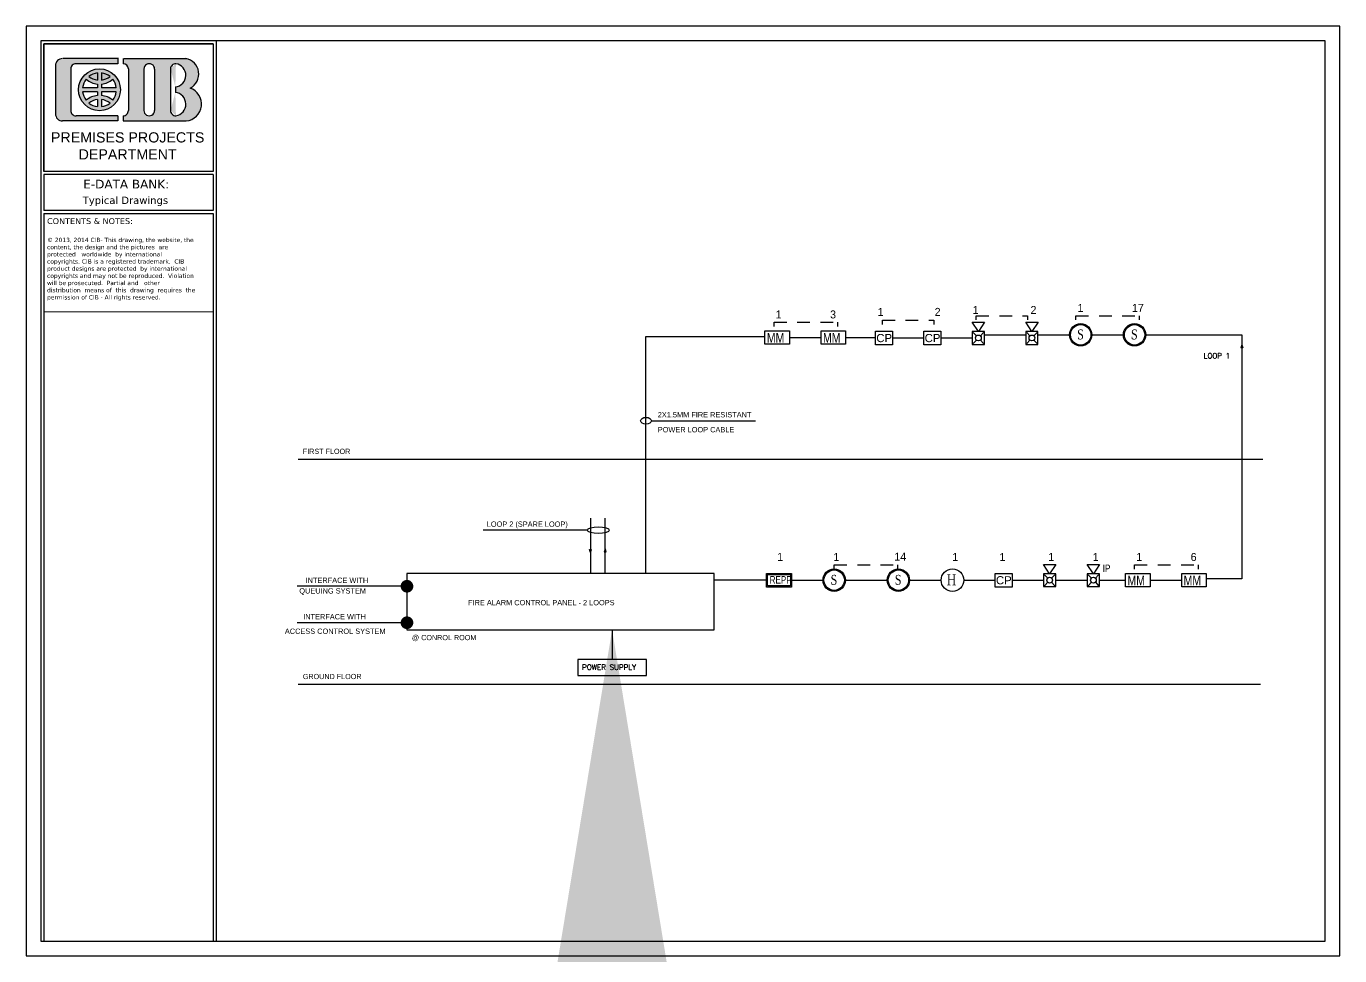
# Model space of a CAD drawing. Header units: inches. Extents: x 54 to 199, y 70 to 109.
# Drawn here: x 168.03 to 199.17, y 70.27 to 92.29 of the extents above; entities that cross this region are included whole.
import ezdxf

# ---------------------------------------------------------------- set-up
doc = ezdxf.new("R2010")
doc.units = ezdxf.units.IN
doc.header["$MEASUREMENT"] = 0
doc.linetypes.add('DLINE', pattern=[0.55, 0.3, -0.25])
for name, color, linetype in [('E-FIRE', 4, 'Continuous'), ('E-FIRE ALARM', 5, 'Continuous'), ('E-TEXT', 82, 'Continuous'), ('EXAMPLE', 220, 'Continuous'), ('FIRE ALARAM TEXT', 22, 'Continuous'), ('FIRE ALARM', 3, 'Continuous'), ('T-FIRE', 140, 'Continuous'), ('text', 2, 'Continuous')]:
    doc.layers.add(name, color=color, linetype=linetype)
doc.layers.add('flooring', color=41, linetype='Continuous', lineweight=9)
doc.styles.add('Arial', font='ARIALN.TTF')
doc.styles.add('DIM-E', font='stencil.shx', dxfattribs={"width": 0.8})
doc.styles.add('QQ', font='romantic.ttf')
doc.styles.get("Standard").update_dxf_attribs({"font": 'arial.ttf'})
doc.styles.add('style2', font='seguisym.ttf', dxfattribs={"width": 0.8, "height": 200})
doc.styles.add('T25', font='STENCIL', dxfattribs={"height": 2.5})
doc.styles.add('T250', font='romans.shx', dxfattribs={"height": 200})
doc.styles.add('T40', font='STENCIL', dxfattribs={"height": 4})
doc.dimstyles.new('D100', dxfattribs={"dimtxt": 0.25, "dimasz": 0.1, "dimexe": 0.18, "dimexo": 0.0625, "dimgap": 0.09, "dimtad": 1, "dimdec": 4, "dimlfac": 1000, "dimrnd": 1, "dimdsep": 46, "dimtxsty": 'Standard', "dimblk": 'DOT1', "dimcen": 0.09, "dimse1": 1, "dimse2": 1, "dimclrd": 3, "dimclre": 3, "dimadec": 0, "dimazin": 0, "dimtfac": 4, "dimtdec": 4, "dimtix": 1, "dimtmove": 2, "dimatfit": 3, "dimldrblk": 'DOT', "dimfxl": 1, "dimtolj": 1, "dimarcsym": 0})
doc.dimstyles.new('D21-50 E', dxfattribs={"dimscale": 0.5, "dimtxt": 210, "dimasz": 150, "dimexe": 100, "dimexo": 100, "dimgap": 100, "dimtad": 1, "dimdec": 0, "dimrnd": 5, "dimdsep": 46, "dimtxsty": 'DIM-E', "dimblk": 'ARCHTICK', "dimcen": 0.09, "dimclre": 256, "dimclrt": 256, "dimadec": 0, "dimazin": 0, "dimtfac": 1.249999999999999, "dimtdec": 0, "dimtix": 1, "dimtmove": 2, "dimatfit": 3, "dimfxl": 0, "dimtolj": 1, "dimarcsym": 0})

# ---------------------------------------------------------------- blocks, each defined once
blk = doc.blocks.new('_ArchTick')
at = {"color": 0, "linetype": 'ByBlock', "const_width": 0.15}
blk.add_lwpolyline([(-0.5, -0.5), (0.5, 0.5)], dxfattribs=at)
blk = doc.blocks.new('DOT1')
at = {"color": 3}
for p, q in [((0, 0.49999999999973), (0, 2.500000000000382)), ((-0.4999999999997158, 0), (-2.500000000000397, 0)), ((0.4999999999997158, 0), (2.500000000000397, 0)), ((0, -0.49999999999973), (0, -2.500000000000397))]:
    blk.add_line(p, q, dxfattribs=at)
at = {"color": 3, "linetype": 'ByBlock', "const_width": 0.5}
blk.add_lwpolyline([(-0.2500000000003126, 0, 1), (0.2500000000003126, 0, 1)], format="xyb", close=True, dxfattribs=at)
blk = doc.blocks.new('TRI.')
at = {"layer": 'E-FIRE ALARM'}
h = blk.add_hatch(color=1, dxfattribs=at)
h.dxf.hatch_style = 1
h.paths.add_polyline_path([(0, -147.3101993177551), (-44.41476508032064, 0), (44.41476508032064, 0)])
at = {"layer": 'E-FIRE ALARM', "color": 1}
for p, q in [((-44.41476508032064, 0), (44.41476508032064, 0)), ((0, -147.3101993177551), (-44.41476508032064, 0)), ((0, -147.3101993177551), (44.41476508032064, 0))]:
    blk.add_line(p, q, dxfattribs=at)
blk = doc.blocks.new('WETWTT')
for points in [[(-0.2847914389554376, 0.310553801842687), (0.2847914389554376, 0.310553801842687), (0.2847914389554376, 0), (-0.2847914389554376, 0)], [(-0.2609304142410735, 0.2866927771283372), (0.260930414241102, 0.2866927771283372), (0.260930414241102, 0.02386102471434981), (-0.2609304142410735, 0.02386102471434981)]]:
    blk.add_lwpolyline(points, close=True)
at = {"layer": 'FIRE ALARAM TEXT', "color": 2, "style": 'style2', "width": 0.8}
blk.add_text('REPP', height=0.172032, dxfattribs=at).set_placement((-0.2123465874196597, 0.07726776320851059))
blk = doc.blocks.new('mmmm')
at = {"layer": 'E-FIRE ALARM', "color": 4}
for radius in [290.1924068939978, 265.4208000000001]:
    blk.add_circle((0, 0), radius, dxfattribs=at)
at = {"layer": 'E-TEXT', "color": 4, "style": 'QQ', "width": 0.8}
blk.add_text('S', height=258.0480000000001, dxfattribs=at).set_placement((-92.26771422427555, -119.8082522590703))
blk = doc.blocks.new('ETEETWETWET')
at = {"layer": 'E-FIRE ALARM', "color": 4}
blk.add_circle((0, 0), 0.18579456000051, dxfattribs=at)
at = {"layer": 'E-TEXT', "color": 6, "style": 'QQ', "width": 0.8}
blk.add_text('H', height=0.1806336000004958, dxfattribs=at).set_placement((-0.09350809936546511, -0.08386577658157535))
blk = doc.blocks.new('fire gass')
at = {"color": 3}
blk.add_lwpolyline([(-1.344688591036515, 1.706939060486206), (3.467864715412588, 1.706939060486206), (3.467864715412588, -2.202823319238718), (-1.344688591036515, -2.202823319238718)], close=True, dxfattribs=at)
at = {"color": 3, "insert": (-1.846759322095073, 0.897125016647601), "char_height": 2.3328463905976, "attachment_point": 1}
blk.add_mtext_dynamic_manual_height_columns('\\pxqc;CP', width=5.940471261305106, gutter_width=1, heights=[1.165460998739663], dxfattribs=at)
blk = doc.blocks.new('STROBE HORN')
at = {"color": 3}
blk.add_lwpolyline([(-11.13387819306351, 780.6672195755095), (-556.6939096531714, 780.6672195755095), (-556.6939096531714, 267.208242941953), (-11.13387819306351, 267.208242941953)], close=True, dxfattribs=at)
for points in [[(-515.449440389263, 741.8495977578646), (-372.4201543560898, 607.2362342409808)], [(-52.37834745697187, 741.8495977578646), (-195.4076334901451, 607.2362342409808)], [(-11.13387819306351, 523.9377312587312), (381.8790370411651, 782.2799430152467), (381.8790370411651, 265.5955195022158), (-11.13387819306351, 523.9377312587312)], [(-372.4201543560898, 440.6392282764816), (-516.4086533711356, 305.1230924015721)], [(-195.4076334901451, 440.6392282764816), (-52.37834745697187, 306.0258647595979)]]:
    blk.add_lwpolyline(points, dxfattribs=at)
blk.add_circle((-283.9138939231175, 523.9377312587312), 121.5401116295064, dxfattribs=at)
at = {"style": 'Arial', "flags": 4}
blk.add_attdef('TYPE', (-812.6465285213089, 114.695860856024), '', height=200, dxfattribs=at)
blk = doc.blocks.new('WRWRYYTYYY')
at = {"color": 240}
blk.add_lwpolyline([(-0.1555965035250608, 0.1691277127823838), (0.1555965035250608, 0.1691277127823838), (0.1555965035250608, 0), (-0.1555965035250608, 0)], close=True, dxfattribs=at)
at = {"layer": 'FIRE ALARAM TEXT', "color": 240, "style": 'style2', "width": 0.8}
blk.add_text('MM', height=0.1243708294053734, dxfattribs=at).set_placement((-0.131717428383638, 0.01772353984105735))
blk = doc.blocks.new('erwger')
at = {"true_color": 0xf4820f}
h = blk.add_hatch(color=30, dxfattribs=at)
edge = h.paths.add_edge_path()
edge.add_ellipse((0.7908775300937405, 7.271490410557148), major_axis=(-0.1778709056389359, 9.002499000000002e-10), ratio=0.9999513831597877, start_angle=0, end_angle=360)
edge = h.paths.add_edge_path(flags=16)
edge.add_line((0.8077973684856135, 7.354111497106746), (0.8077973684856122, 7.427094761812298))
edge.add_ellipse((0.7908775300937405, 7.271490410557148), major_axis=(0.1440312288554087, 1.6825289e-09), ratio=0.9999513831463788, start_angle=51.57003715304239, end_angle=83.25369162932219, ccw=False)
edge.add_ellipse((0.7908775300937405, 7.497138503138339), major_axis=(-0.1440312288554085, 1.6834439e-09), ratio=0.9999513831463793, start_angle=96.74630837104172, end_angle=128.4299628473216, ccw=False)
edge = h.paths.add_edge_path(flags=16)
edge.add_ellipse((0.7908775300937405, 7.271490410557148), major_axis=(0.1440312288569741, 1.78028777e-08), ratio=0.9999513831390927, start_angle=96.74630062072379, end_angle=128.429955095524, ccw=False)
edge.add_line((0.773957691699187, 7.414517417529009), (0.7739576916991884, 7.341534151884337))
edge.add_ellipse((0.7908775300937405, 7.497138503138339), major_axis=(-0.144031228856974, 1.78026624e-08), ratio=0.9999513831390935, start_angle=51.570044904390386, end_angle=83.2536993791906, ccw=False)
h.paths.add_polyline_path([(0.773957691699187, 7.288410251488295), (0.773957691699187, 7.320082778110062), (0.7664293322516778, 7.320964365985879), (0.7589453695800609, 7.322165879191909), (0.7515193944567409, 7.323685135805126), (0.7441648921606429, 7.32551937691521), (0.7368952181788015, 7.327665271612452), (0.7297235739534667, 7.330118923036388), (0.7226629829085832, 7.332875875452495), (0.7157262668000091, 7.335931122343565), (0.7089260224314823, 7.339279115501328), (0.7022745987794528, 7.342913775101845), (0.6957840745679151, 7.346828500746104), (0.6894662363335251, 7.351016183446315), (0.6833325570223323, 7.355469218535164), (0.6773941748128808, 7.360179519747279), (0.6734799620023048, 7.354929783091067), (0.6698084303149193, 7.349507563101086), (0.6663871692859487, 7.343924068234436), (0.6632232512505248, 7.338190840535617), (0.6603232165715801, 7.332319731572661), (0.6576930601197108, 7.326322877937884), (0.6553382188808207, 7.320212676159437), (0.6532635607168721, 7.314001757075646), (0.6514733743032315, 7.307702959724803), (0.6499713602631984, 7.301329304804676), (0.6487606235182092, 7.294893967756559), (0.6478436668636187, 7.288410251488295)], flags=0)
h.paths.add_polyline_path([(0.9339113933238624, 7.288410251488296), (0.9329944366694071, 7.29489396775667), (0.9317836999244864, 7.301329304804898), (0.9302816858844511, 7.307702959725111), (0.9284914994707372, 7.31400175707606), (0.9264168413066578, 7.32021267615989), (0.9240620000675641, 7.326322877938369), (0.9214318436154356, 7.332319731573148), (0.918531808936168, 7.338190840536096), (0.915367890900365, 7.343924068234853), (0.9119466298709524, 7.349507563101397), (0.9082750981830738, 7.354929783091228), (0.9043608853719564, 7.360179519747279), (0.8984225031626554, 7.355469218535303), (0.8922888238515506, 7.351016183446514), (0.8859709856173575, 7.34682850074642), (0.879480461405921, 7.342913775102211), (0.8728290377540627, 7.33927911550175), (0.8660287933857134, 7.335931122343989), (0.8590920772773207, 7.332875875452937), (0.8520314862326475, 7.330118923036816), (0.8448598420075315, 7.327665271612863), (0.837590168025878, 7.325519376915585), (0.8302356657299721, 7.323685135805426), (0.8228096906068832, 7.322165879192128), (0.8153257279355322, 7.320964365985992), (0.8077973684856135, 7.320082778109748), (0.8077973684856135, 7.288410251488295)], flags=0)
h.paths.add_polyline_path([(0.8077973684856135, 7.254572219881548), (0.8077973684856136, 7.222898043004593), (0.8153257279356285, 7.222016455128492), (0.8228096906070133, 7.220814941922496), (0.8302356657301327, 7.219295685309302), (0.8375901680260618, 7.217461444199223), (0.8448598420077112, 7.215315549501997), (0.8520314862328487, 7.212861898078084), (0.8590920772775409, 7.210104945661968), (0.8660287933859663, 7.207049698770887), (0.8728290377543018, 7.203701705613098), (0.8794804614061102, 7.200067046012591), (0.8859709856175217, 7.196152320368268), (0.8922888238516598, 7.19196463766811), (0.8984225031627135, 7.187511602579187), (0.9043608853719765, 7.182801301367046), (0.9082751784140481, 7.188051150895514), (0.9119467799052832, 7.193473490817925), (0.9153680998452249, 7.199057111955261), (0.918532065477884, 7.204790471513932), (0.9214321360653964, 7.210661717152202), (0.9240623164094166, 7.216658711482009), (0.9264171692447516, 7.222769057160098), (0.9284918264796328, 7.228980122516629), (0.930281999259268, 7.235279067668015), (0.9317839868320567, 7.241652871060345), (0.9329946841999852, 7.248088356388289), (0.9339115885442062, 7.254572219881548)], flags=0)
h.paths.add_polyline_path([(0.6478434716406313, 7.254572219881548), (0.6487603759855533, 7.248088356388516), (0.6499710733540534, 7.241652871060804), (0.6514730609272789, 7.235279067668662), (0.6532632337072262, 7.228980122517424), (0.6553378909422828, 7.222769057160991), (0.6576927437776723, 7.216658711482951), (0.6603229241216104, 7.210661717153182), (0.6632229947089121, 7.204790471514869), (0.6663869603412537, 7.199057111956071), (0.6698082802807763, 7.193473490818543), (0.6734798817714476, 7.188051150895853), (0.6773941748128604, 7.182801301367045), (0.6833325570222629, 7.187511602579322), (0.6894662363333941, 7.191964637668304), (0.6957840745676908, 7.196152320368597), (0.7022745987792326, 7.200067046012943), (0.7089260224312439, 7.203701705613519), (0.7157262667998077, 7.207049698771348), (0.7226629829083766, 7.210104945662424), (0.7297235739532408, 7.21286189807851), (0.7368952181786418, 7.215315549502437), (0.7441648921604657, 7.217461444199586), (0.7515193944566271, 7.219295685309608), (0.7589453695799842, 7.220814941922714), (0.7664293322516333, 7.222016455128619), (0.773957691699187, 7.222898043004276), (0.773957691699187, 7.254572219881548)], flags=0)
h.paths.add_polyline_path([(0.7294873354330083, 7.176128880071951), (0.723550473082551, 7.173162724664702), (0.7177565579001525, 7.169926245670233), (0.7121178913854214, 7.166426314701889), (0.7066464454178214, 7.162670362727888), (0.7013538368018936, 7.158666364266577), (0.7066464454178866, 7.154662365805446), (0.7121178913855686, 7.150906413831576), (0.7177565579003274, 7.14740648286335), (0.7235504730827764, 7.144170003868946), (0.7294873354332428, 7.14120384846174), (0.7355545399501279, 7.138514314310711), (0.7417392048926307, 7.136107111769228), (0.7480281991306195, 7.133987351751168), (0.7544081700247551, 7.132159534879331), (0.7608655717761387, 7.13062754193003), (0.7673866941866425, 7.129394625593362), (0.773957691699187, 7.128463403577037), (0.773957691699187, 7.188869324956112), (0.7673866941866241, 7.187938102939968), (0.7608655717759994, 7.186705186603443), (0.7544081700246031, 7.18517319365425), (0.7480281991303894, 7.183345376782488), (0.7417392048924053, 7.181225616764474), (0.7355545399499187, 7.178818414223017)], flags=0)
h.paths.add_polyline_path([(0.8400158552934681, 7.136107111768763), (0.8462005202361756, 7.138514314310223), (0.8522677247532827, 7.141203848461269), (0.8582045871039639, 7.144170003868508), (0.8639985022866135, 7.147406482863), (0.8696371688015586, 7.150906413831308), (0.8751086147694433, 7.154662365805308), (0.8804012233855874, 7.158666364266577), (0.8751086147695188, 7.162670362728012), (0.8696371688017359, 7.166426314702146), (0.8639985022868005, 7.169926245670575), (0.8582045871041669, 7.17316272466514), (0.8522677247535289, 7.17612888007242), (0.8462005202363673, 7.178818414223515), (0.8400158552936966, 7.181225616764939), (0.833726861055413, 7.183345376782932), (0.8273468901609676, 7.185173193654628), (0.8208894884092739, 7.186705186603731), (0.8143683659985571, 7.18793810294011), (0.8077973684856135, 7.188869324956117), (0.8077973684856132, 7.128463403577035), (0.8143683659984176, 7.129394625593207), (0.8208894884091877, 7.130627541929754), (0.8273468901608406, 7.132159534878959), (0.8337268610552039, 7.133987351750719)], flags=0)
for p, q in [((0.773957691699187, 7.414517417539071), (0.773957691699187, 7.354111496157074)), ((0.8077973684856135, 7.414517417539071), (0.8077973684856135, 7.354111496157074)), ((0.773957691699187, 7.288410251488295), (0.647843666864131, 7.288410251488295)), ((0.773957691699187, 7.320082778105607), (0.773957691699187, 7.288410251488295)), ((0.8077973684856135, 7.320082778105607), (0.8077973684856135, 7.288410251488295)), ((0.933911393320712, 7.288410251488295), (0.8077973684856135, 7.288410251488295)), ((0.773957691699187, 7.254572219881548), (0.6478434716420738, 7.254572219881548)), ((0.773957691699187, 7.254572219881548), (0.773957691699187, 7.222898043008732)), ((0.773957691699187, 7.188869324957925), (0.773957691699187, 7.128463403575886)), ((0.9339115885427692, 7.254572219881548), (0.8077973684856135, 7.254572219881548)), ((0.8077973684856135, 7.254572219881548), (0.8077973684856135, 7.222898043008732)), ((0.8077973684856135, 7.188869324957925), (0.8077973684856135, 7.128463403575886))]:
    blk.add_line(p, q)
for centre, major_axis, ratio, start_param, end_param in [((0.7908775300937405, 7.271490410557148), (-0.1778709056389359, 9.002499000000002e-10), 0.9999513831597877, 3.141592658651293, 9.424777965830879), ((0.7908775300937405, 7.271490410557148), (0.1440312288569741, 1.78028777e-08), 0.9999513831390927, 1.688541484955864, 2.241525574605362), ((0.7908775300937405, 7.497138503138339), (-0.144031228856974, 1.78026624e-08), 0.9999513831390935, 0.9000670789829365, 1.453051168632433), ((0.7908775300937405, 7.271490410557148), (0.1440312288554086, 1.6825289e-09), 0.9999513831463788, 0.9000669436963937, 1.453051033371717), ((0.7908775300937405, 7.497138503138339), (-0.1440312288554085, 1.6834439e-09), 0.9999513831463795, 1.688541620224428, 2.241525709899752), ((0.7908775300937405, 7.271490410557148), (0.1440312288559296, 5.66761834e-08), 0.999951383189954, 2.478200239738987, 3.023841208525699), ((0.7908775300937405, 7.497138503138339), (-0.1778709056432779, 4.243742999999999e-10), 0.999951383133538, 0.878885610106705, 1.475528024982516), ((0.7908775300937405, 7.497138503138339), (0.1778709056428806, 3.659580039999999e-08), 0.99995138313766, -1.475528228330162, -0.8788858134720323), ((0.7908775300937405, 7.271490410557148), (0.1440312288552734, 1.78848544e-08), 0.9999513830996134, 0.1177509273774404, 0.6633918962271448), ((0.7908775300937405, 7.271490410557148), (-0.1440312288571555, 1.256149333e-07), 0.9999513832262572, 0.1177403856962575, 0.6633928924763333), ((0.7908775300937405, 7.045842317976002), (-0.177870905637854, 5.105273350000001e-08), 0.999951383161578, -1.475527735586549, -0.8788853206884173), ((0.7908775300937405, 7.045842317976002), (-0.1440312288505984, 4.19317145e-08), 0.9999513831791705, -1.453050753915244, -0.9000666642358846), ((0.7908775300937405, 7.271490410557148), (-0.144031228856974, 1.78026624e-08), 0.9999513831390935, 0.9000670789829365, 1.453051168632433), ((0.7908775300937405, 7.045842317976002), (0.1778709056374674, 1.48803915e-08), 0.9999513831656989, 0.8788855240588935, 1.475527938939344), ((0.7908775300937405, 7.045842317976002), (0.1440312288490248, 6.14173613e-08), 0.9999513831864572, 0.9000665289461784, 1.453050618651364), ((0.7908775300937405, 7.271490410557148), (-0.1440312288554085, 1.6834439e-09), 0.9999513831463795, 1.688541620224428, 2.241525709899752), ((0.7908775300937405, 7.271490410557148), (-0.1440312288520954, 1.167978602e-07), 0.9999513830715148, 2.478201444104023, 3.023853951010075)]:
    blk.add_ellipse(centre, major_axis=major_axis, ratio=ratio, start_param=start_param, end_param=end_param)

msp = doc.modelspace()

# ---------------------------------------------------------------- hatches: boundary and pattern name
at = {"true_color": 0x05367b}
h = msp.add_hatch(color=156, dxfattribs=at)
edge = h.paths.add_edge_path()
edge.add_ellipse((171.7799204657201, 90.44753505965085), major_axis=(-0.2847334991203993, 0.2847334991203991), ratio=0.9999999999988212, start_angle=140.9887959417215, end_angle=295.3446054887965)
edge.add_ellipse((171.7452175468658, 91.15901224299117), major_axis=(0.263960916692243, 0.2639609166922428), ratio=0.9999999999977979, start_angle=252.1161445481342, end_angle=394.8671921334229)
edge.add_line((171.8109291065791, 91.52647850809038), (170.3238134406189, 91.52647850809038))
edge.add_line((170.3238134406189, 91.52647850809038), (170.3238134406189, 91.40473859279112))
edge.add_ellipse((170.3233352608469, 91.2798291366012), major_axis=(0.0883249701060035, 0.0883249701060035), ratio=0.99999999998143, start_angle=314.999999999468, end_angle=404.7806552050888, ccw=False)
edge.add_line((170.4482486680287, 91.27978657593079), (170.4482486680287, 90.29376020562225))
edge.add_ellipse((170.3233352608469, 90.29371764498094), major_axis=(-0.08832497010741733, 0.08832497010741733), ratio=0.9999999999632984, start_angle=135.2193392665666, end_angle=225.0000000010515, ccw=False)
edge.add_line((170.3238134406189, 90.1688081896423), (170.3238134406189, 90.04706827348085))
edge.add_line((170.3238134406189, 90.04706827347357), (171.8219969300018, 90.04706827347357))
edge = h.paths.add_edge_path(flags=16)
edge.add_ellipse((170.9433972550871, 91.27771499675103), major_axis=(0.0898328686706625, 0.0898328686706625), ratio=0.9997119807870024, start_angle=314.9917476689804, end_angle=494.9917591940154, ccw=False)
edge.add_line((171.0704249048951, 91.27767363209162), (171.0704249048951, 90.29587314946505))
edge.add_ellipse((170.9433972550871, 90.29583178483111), major_axis=(-0.08983286778834002, 0.08983286778834011), ratio=0.9997120004191951, start_angle=45.00824024262738, end_angle=225.0082517684367, ccw=False)
edge.add_line((170.816369605264, 90.29587285836126), (170.816369605264, 91.27767392322451))
edge = h.paths.add_edge_path(flags=16)
edge.add_ellipse((171.5759430817577, 91.27771499675103), major_axis=(-0.08981992907193462, 0.08981992907193462), ratio=0.9999999999864505, start_angle=-44.99999317017591, end_angle=45.0000115254237, ccw=False)
edge.add_ellipse((171.5328895761601, 91.12957905216493), major_axis=(0.196937552161904, 0.1969375521619039), ratio=0.9999999999765671, start_angle=231.2027145111571, end_angle=396.10711598349036, ccw=False)
edge.add_line((171.5629810695579, 90.8526976305325), (171.5629810695579, 90.72447741552199))
edge.add_ellipse((171.5308791524309, 90.44574055687511), major_axis=(-0.1983995304344521, 0.1983995304344518), ratio=0.9999999999994571, start_angle=144.242534102069, end_angle=308.43007553053377, ccw=False)
edge.add_ellipse((171.5759430817577, 90.29583178483111), major_axis=(0.08981992907290752, 0.08981992907290752), ratio=0.9999999999647847, start_angle=134.9999884731813, end_angle=224.9999927451809, ccw=False)
edge.add_line((171.448915431941, 90.29587498565118), (171.448915431941, 91.27767179591277))
edge = h.paths.add_edge_path()
edge.add_ellipse((169.207568730417, 91.2798291366012), major_axis=(-0.08832497010741733, 0.08832497010741733), ratio=0.9999999999495524, start_angle=-45.00000000144502, end_angle=45.00000000144519, ccw=False)
edge.add_line((169.2075262769151, 91.40473647088177), (170.2000540916276, 91.40473647088177))
edge.add_line((170.200054091633, 91.40473647088177), (170.200054091633, 91.52647850809038))
edge.add_line((170.200054091633, 91.52647850809038), (168.8896611928737, 91.52647850809038))
edge.add_ellipse((168.8897293176389, 91.35696563438935), major_axis=(-0.1198666162295104, 0.1198666162295104), ratio=0.9999999999942295, start_angle=-44.99999914547698, end_angle=45.00000400240247)
edge.add_line((168.7202082023479, 91.35689749526458), (168.7202082023479, 90.21664928649218))
edge.add_ellipse((168.8897293176389, 90.21658114718187), major_axis=(-0.1198666162306849, 0.1198666162306849), ratio=0.9999999999753536, start_angle=44.9999959455793, end_angle=134.9999991446057)
edge.add_line((168.8896611928751, 90.04706827347357), (170.2000540916349, 90.04706827347357))
edge.add_line((170.200054091633, 90.04706827347357), (170.200054091633, 90.16881031068218))
edge.add_line((170.200054091633, 90.16881031068218), (169.2075262769337, 90.16881031068218))
edge.add_ellipse((169.207568730417, 90.29371764498094), major_axis=(0.08832497010741712, 0.08832497010741712), ratio=0.999999999963298, start_angle=134.9999999989486, end_angle=225.0000000010514, ccw=False)
edge.add_line((169.082655323232, 90.29376010155059), (169.082655323232, 91.27978668001336))

# ---------------------------------------------------------------- linework, layer by layer
for p, q in [((172.4575277771948, 91.87633981470165), (172.4575277771948, 88.8508664846336)), ((172.526566065647, 91.945378103173), (172.526566065647, 70.61591756386363)), ((168.7202082023029, 91.35696562435217), (168.7202082023029, 90.2165811590817)), ((170.2168694618769, 91.52647850809038), (168.906544684866, 91.52647850809038)), ((169.0826553231938, 91.2798291366012), (169.0826553231938, 90.2937176450246)), ((170.200054091633, 91.40473647088177), (169.2075687303779, 91.40473647088177)), ((170.200054091633, 91.52647850809038), (170.200054091633, 91.40473647088177)), ((170.3238134406189, 91.52647850809038), (170.3238134406189, 91.40473555568272)), ((170.3406288108592, 91.52647850809038), (171.8277057412562, 91.52647850809038)), ((170.4482486680287, 91.27982915010173), (170.4482486680287, 90.29371762179974)), ((170.8163696052899, 91.27771502291174), (170.8163696052899, 90.2958317593216)), ((171.0704249049342, 91.27771500690099), (171.0704249049342, 90.29583178486385)), ((171.4489154319996, 91.27771497121606), (171.4489154319996, 90.29583181042429)), ((171.5629810696052, 90.85270431893107), (171.5629810696052, 90.72447069021248)), ((170.200054091633, 90.04706827353178), (168.8897293146258, 90.04706827353178)), ((170.200054091633, 90.16881031073311), (169.2075687303779, 90.16881031073311)), ((170.200054091633, 90.16881031073311), (170.200054091633, 90.04706827353178)), ((170.3238134406189, 90.16881031073311), (170.3238134406189, 90.04706827353178)), ((170.3238134406189, 90.04706827353178), (171.8219320472451, 90.04706827353178)), ((172.4575277771948, 88.8508664846336), (168.4424250454387, 88.8508664846336)), ((172.4575277771948, 88.78182819618408), (168.4424250454387, 88.78182819618408)), ((172.4575277771948, 88.78182819618408), (168.4424250454387, 88.78182819618408)), ((172.4575277771948, 88.78182819618408), (172.4575277771948, 87.92756897237226)), ((172.4575277771948, 87.92756897237226), (168.4424250454387, 87.92756897237226)), ((168.4424250454387, 87.85853068392274), (168.4424250454387, 70.61591756386363)), ((168.4424250454387, 87.85853068392274), (172.4575277771948, 87.85853068392274)), ((172.4575277771948, 87.85853068392274), (172.4575277771948, 70.61591756386363))]:
    msp.add_line(p, q)
for points in [[(168.0281953146984, 70.2707261215833), (199.1673678333238, 70.2707261215833), (199.1673678333238, 92.29056954546061), (168.0281953146984, 92.29056954546061)], [(168.3733867569878, 70.61591756386363), (198.8221763910339, 70.61591756386363), (198.8221763910339, 91.945378103173), (168.3733867569878, 91.945378103173)], [(172.4575277771948, 88.8508664846336), (168.4424250454387, 88.8508664846336), (168.4424250454387, 91.87633981470165), (172.4575277771948, 91.87633981470165)]]:
    msp.add_lwpolyline(points, close=True)
for points in [[(172.4575277771948, 91.87633981470165), (168.4424250454387, 91.87633981470165), (168.4424250454387, 88.8508664846336)], [(168.4424250454387, 88.78182819618408), (168.4424250454387, 87.92756897237226)]]:
    msp.add_lwpolyline(points)
at = {"color": 1, "linetype": 'DLINE'}
for points in [[(188.3257866610509, 85.22609184551168), (188.3257866610509, 85.32790508961556), (189.5410815699734, 85.32790508961605), (189.5410815699735, 85.22609184551168)], [(190.5500214409066, 85.33224427974359), (190.5500214409066, 85.43405752384747), (191.7653163498291, 85.43405752384797), (191.7653163498293, 85.33224427974359)], [(192.912671469668, 85.33224427974359), (192.912671469668, 85.43405752384747), (194.4157459864057, 85.43405752384797), (194.4157459864059, 85.33224427974359)], [(185.7556198886736, 85.17876441280775), (185.7556198886736, 85.28057765691165), (187.2586944054112, 85.28057765691213), (187.2586944054114, 85.17876441280775)], [(187.1820365367058, 79.43183720970657), (187.1820365367058, 79.53365045381045), (188.6851110534434, 79.53365045381095), (188.6851110534436, 79.43183720970657)], [(194.3048637543361, 79.43183720970657), (194.3048637543361, 79.53365045381045), (195.8079382710738, 79.53365045381095), (195.807938271074, 79.43183720970657)]]:
    msp.add_lwpolyline(points, dxfattribs=at)
at = {"color": 3}
for points in [[(185.5409720361233, 84.92936740319188), (182.7070414872873, 84.92936740319186), (182.7070414872873, 79.32920698417033)], [(186.1235253453211, 84.91780124159119), (186.8716536652104, 84.91780124159119)], [(187.4542069744082, 84.91780124159119), (188.1634718939978, 84.91780124159119)], [(188.5617053271932, 84.90587168473247), (189.3098336470824, 84.90587168473247)], [(189.7080670802778, 84.90587168473247), (190.4561954001671, 84.90587168473247)], [(190.7443106861121, 84.98102684698777), (191.7256943464244, 84.98102684698777)], [(192.0138096323695, 84.98102684698777), (192.7619379522587, 84.98102684698777)], [(193.2906215997082, 84.98102684698777), (194.0387499195974, 84.98102684698777)], [(194.5674335670469, 84.98102684698777), (196.8476275778541, 84.98102684698777), (196.8476275778541, 79.19605550718198), (196.0034508400707, 79.19605550718198)], [(181.4064880685618, 80.64010432707485), (181.4064880685618, 79.32920698417033)], [(181.7489873376416, 79.32920698417033), (181.7489873376416, 80.64010432707485)], [(185.5766018707072, 79.16749538598185), (184.3338246612194, 79.16749538598185)], [(186.1695663930918, 79.16749538598185), (186.917694712981, 79.16749538598185)], [(187.4463783604305, 79.16749538598185), (188.4401167000941, 79.16749538598185)], [(188.9688003475434, 79.16749538598185), (189.7169286674327, 79.16749538598185)], [(190.2520170002342, 79.16749538598185), (191.0001453201235, 79.16749538598185)], [(191.3983787533188, 79.16749538598185), (192.1465070732081, 79.16749538598185)], [(192.4346223591531, 79.16749538598185), (193.1827506790424, 79.16749538598185)], [(193.4708659649875, 79.16749538598185), (194.0902159017859, 79.16749538598185)], [(194.6727692109837, 79.17087403849001), (195.4208975308729, 79.17087403849001)]]:
    msp.add_lwpolyline(points, dxfattribs=at)
at = {"color": 1}
for points in [[(182.8481700260209, 82.94608575579551), (185.3179823702341, 82.94608575579551)], [(181.330174318852, 80.35342852165525), (178.8603619746387, 80.35342852165525)]]:
    msp.add_lwpolyline(points, dxfattribs=at)
for centre, major_axis, ratio, start_param, end_param in [((168.8897293175889, 91.35696563438935), (-0.1695211152908606, 9.4123462e-09), 0.9999513831238884, -1.570796256358258, 1.253809221e-07), ((169.2075687303752, 91.2798291366012), (-0.1249134071785298, 6.55719407e-08), 0.9999513831383277, -1.570795801881244, 5.249646948e-07), ((170.323335260856, 91.2798291366012), (0.1249134071785448, 2.40585341e-08), 0.9999513831380106, -1.926110598e-07, 1.566968031442357), ((170.9433972551171, 91.27771499675103), (0.09700805066923719, 0.08203292684860133), 0.9997073739426671, -0.702095935364549, 2.439496919383977), ((171.575943081805, 91.27771499675103), (-0.1270276498169745, 1.87035251e-08), 0.999951383178154, -1.570796060358575, 3.48405695e-07), ((171.532889576207, 91.1295790521722), (0.2785185277980045, 7.14493449e-08), 0.9999513831518984, -1.462544014668886, 1.415593389395374), ((171.7452175469249, 91.159012243013), (0.3733061831382485, 9.0559043e-09), 0.9999513831509452, -1.0975912786114, 1.393953862568415), ((171.5308791524751, 90.44574055690057), (0.2805861275639367, 3.2184778e-09), 0.9999513831529621, -1.409491394122023, 1.456135027722176), ((171.7799204657851, 90.44753505970178), (-0.4026837650814269, 4.430146100000001e-09), 0.9999513831567275, 1.675315500509039, 4.369388801588822), ((168.8897293175889, 90.21658114722189), (-0.1695211152908551, 4.423647769999999e-08), 0.9999513831238876, 1.901831226e-07, 1.570796572815684), ((169.2075687303752, 90.2937176450246), (0.1249134071785385, 4.66171409e-08), 0.9999513831530812, 3.141592280375991, 4.712388607207176), ((170.323335260856, 90.2937176450246), (-0.1249134071785385, 4.66172034e-08), 0.9999513831530812, 1.570796699972909, 3.141593026804093), ((170.9433972551171, 90.29583178486385), (-0.0970085046712377, 0.0820323880693598), 0.9997073932053901, 0.7020901786192117, 3.843683033382245), ((171.575943081805, 90.29583178486385), (0.1270276498169678, 4.52702846e-08), 0.9999513831781549, 3.141592096017872, 4.712388497388521)]:
    msp.add_ellipse(centre, major_axis=major_axis, ratio=ratio, start_param=start_param, end_param=end_param)
for centre, major_axis, ratio in [((182.7204217437632, 82.94608575579551), (-0.1277482822576538, 2.346697874451124e-17), 0.6181935197665414), ((181.5904798362429, 80.35342852165525), (-0.2603055173909291, 4.781734780097955e-17), 0.3033864247079558)]:
    msp.add_ellipse(centre, major_axis=major_axis, ratio=ratio, dxfattribs=at)
at = {"layer": 'E-FIRE', "color": 1, "linetype": 'Continuous'}
for p, q in [((174.4765256574639, 82.03489979987454), (197.3456499693056, 82.03489979987454)), ((174.4765256574639, 76.70029629957283), (197.2890166024459, 76.70029629957283))]:
    msp.add_line(p, q, dxfattribs=at)
at = {"layer": 'flooring'}
msp.add_line((168.4424250454387, 85.52218465251238), (172.4575277771948, 85.52218465251238), dxfattribs=at)
at = {"layer": 'T-FIRE'}
for points in [[(177.0536601669445, 77.9922207386329), (184.3338246612194, 77.9922207386329), (184.3338246612194, 79.32920698417033), (177.0536601669445, 79.32920698417033)], [(181.1033379676925, 76.91256855720894), (182.7302476331982, 76.91256855720894), (182.7302476331982, 77.28534403817892), (181.1033379676925, 77.28534403817892)]]:
    msp.add_lwpolyline(points, close=True, dxfattribs=at)

# ---------------------------------------------------------------- block references
for name, p, xscale, yscale, zscale in [('erwger', (167.5586338685141, 70.50979668467292), 2.788558226769498, 2.788558226769498, 2.788558226769498), ('WRWRYYTYYY', (185.8322486907222, 84.75949770242688), 1.872, 1.872, 1.872), ('WRWRYYTYYY', (187.1629303198093, 84.75949770242688), 1.872, 1.872, 1.872), ('ETEETWETWET', (189.9844728338335, 79.16749538598185), 1.44, 1.44, 1.44), ('WETWTT', (185.8730841318995, 79.00584429539802), 1.041050469353014, 1.041050469353014, 1.041050469353014), ('WRWRYYTYYY', (194.3814925563847, 79.01257049932572), 1.872, 1.872, 1.872), ('WRWRYYTYYY', (195.7121741854718, 79.01257049932572), 1.872, 1.872, 1.872)]:
    msp.add_blockref(name, p, dxfattribs=dict(xscale=xscale, yscale=yscale, zscale=zscale))
at = {"layer": 'E-FIRE ALARM', "color": 3, "xscale": 0.00049392, "yscale": 0.00049392, "zscale": 0.00049392, "rotation": 180}
for p in [(196.8476275778541, 84.67050760893581), (181.7489873376416, 79.83397313157366)]:
    msp.add_blockref('TRI.', p, dxfattribs=at)
at = {"layer": 'E-FIRE ALARM', "color": 3, "xscale": 0.00049392, "yscale": 0.00049392, "zscale": 0.00049392}
msp.add_blockref('TRI.', (181.4064880685617, 79.8973822447652), dxfattribs=at)
at = {"layer": 'FIRE ALARM', "color": 139, "xscale": 0.0827488877186437, "yscale": 0.0827488877186437, "zscale": 0.0827488877186437}
for p in [(188.2747433792341, 84.92638862015696), (189.4211051323186, 84.92638862015696), (191.1114168053597, 79.18801232140633)]:
    msp.add_blockref('fire gass', p, dxfattribs=at)
at = {"layer": 'FIRE ALARM', "xscale": 0.0005611262029812745, "yscale": 0.0005611262029812745, "zscale": 0.0005611262029812745, "rotation": 90}
for p in [(190.8942482328794, 85.06518321000318), (192.1637471791368, 85.06518321000318), (192.5845599059205, 79.32680691125256), (193.6208035117548, 79.32680691125256)]:
    msp.add_blockref('STROBE HORN', p, dxfattribs=at)
at = {"layer": 'FIRE ALARM', "color": 6, "lineweight": -3, "xscale": 0.000910919160683887, "yscale": 0.000910919160683887, "zscale": 0.000910919160683887}
for p in [(193.0262797759834, 84.98102684698777), (194.3030917433221, 84.98102684698777), (187.1820365367058, 79.16749538598185), (188.7044585238187, 79.16749538598185)]:
    msp.add_blockref('mmmm', p, dxfattribs=at)

# ---------------------------------------------------------------- texts
for s, insert, char_height, width, attachment_point in [('PREMISES PROJECTS\\PDEPARTMENT', (170.4313015945551, 89.45692109597397), 0.2416340096044954, 6.296976273335845, 5), ('{\\fVerdana|b0|i0|c0|p34;E-DATA BANK:}', (169.378840414283, 88.6545549363141), 0.2071148653752818, 5.254321538559513, 1), ('{\\fVerdana|b0|i0|c0|p34;CONTENTS & NOTES:\\P\\P\\H0.73171x;\\C6;© 2013, 2014 CIB- This drawing, the website, the content, the design and the pictures  are   protected   worldwide  by international  copyrights. CIB is a registered trademark.  CIB product designs are protected  by international  copyrights and may not be reproduced.  Violation will be prosecuted.  Partial and   other  distribution  means of  this  drawing  requires  the permission of CIB - All rights reserved.}', (168.5215220448069, 87.74448519497994), 0.1393344985666736, 3.538339751456041, 1)]:
    msp.add_mtext(s, dxfattribs=dict(insert=insert, char_height=char_height, width=width, attachment_point=attachment_point))
at = {"layer": 'E-FIRE', "color": 2, "style": 'T25'}
for s, p in [('FIRST FLOOR', (174.5843525056274, 82.15857929605629)), ('@ CONROL ROOM ', (177.1701312843566, 77.74674030835448)), ('GROUND FLOOR', (174.5843525056274, 76.82397579575455))]:
    msp.add_text(s, height=0.12348, dxfattribs=at).set_placement(p)
at = {"layer": 'EXAMPLE', "insert": (169.3658029612008, 88.254174735102), "char_height": 0.1725957211460682, "width": 2.546265959147846, "attachment_point": 1}
msp.add_mtext('{\\fVerdana|b0|i0|c0|p34;Typical Drawings }', dxfattribs=at)
at = {"layer": 'FIRE ALARAM TEXT', "color": 2, "style": 'style2', "width": 0.8}
msp.add_text('IP', height=0.1790939943437378, dxfattribs=at).set_placement((193.5485985743147, 79.35789489681066))
at = {"layer": 'T-FIRE', "color": 2, "style": 'T40'}
for s, height, p in [('1', 0.18966528, (190.4636174717343, 85.4733834784185, 14.09610486065917)), ('2', 0.18966528, (191.8362487177866, 85.4733834784185, 14.09610486065917)), ('1', 0.18966528, (192.9509296601397, 85.52256682995365, 14.09610486065917)), ('17', 0.18966528, (194.2412773466993, 85.52256682995365, 14.09610486065917)), ('1', 0.18966528, (185.7938780791452, 85.36908696301779, 14.09610486065917)), ('3', 0.18966528, (187.0842257657048, 85.36908696301779, 14.09610486065917)), ('1', 0.18966528, (188.2122908591451, 85.42887759455093, 14.09610486065917)), ('2', 0.18966528, (189.563464980021, 85.42887759455093, 14.09610486065917)), ('2X1.5MM FIRE RESISTANT', 0.12644352, (182.9993601531947, 83.02464765719792)), ('POWER LOOP CABLE', 0.12644352, (182.9993601531947, 82.67070203409682)), ('LOOP 2 (SPARE LOOP)', 0.12644352, (178.9450053690505, 80.43199042305766)), ('1', 0.18966528, (185.8298938001228, 79.62473425172736, 14.09610486065917)), ('1', 0.18966528, (187.1626799135724, 79.62215975991663, 14.09610486065917)), ('14', 0.18966528, (188.6070362719173, 79.62989255922776, 14.09610486065917)), ('1', 0.18966528, (189.9816345850816, 79.62215975991663, 14.09610486065917)), ('1', 0.18966528, (191.0992805577997, 79.62215975991663, 14.09610486065917)), ('1', 0.18966528, (192.2570614445704, 79.62215975991663, 14.09610486065917)), ('1', 0.18966528, (193.3112515390319, 79.62215975991663, 14.09610486065917)), ('1', 0.18966528, (194.3431219448078, 79.62215975991663, 14.09610486065917)), ('6', 0.18966528, (195.6334696313674, 79.62215975991663, 14.09610486065917)), ('INTERFACE WITH ', 0.12644352, (174.6508169190375, 79.10215481147542)), ('QUEUING SYSTEM', 0.12644352, (174.5010260070806, 78.85127675661897)), ('FIRE ALARM CONTROL PANEL - 2 LOOPS', 0.12644352, (178.5015176898777, 78.57314461817053)), ('INTERFACE WITH ', 0.12644352, (174.593852218969, 78.23850260782139)), ('ACCESS CONTROL SYSTEM ', 0.12644352, (174.1592378066698, 77.89516588670651))]:
    msp.add_text(s, height=height, dxfattribs=at).set_placement(p)
at = {"layer": 'text', "color": 2, "style": 'T250'}
for s, p in [('LOOP 1', (195.9417918992281, 84.42279994874518)), ('POWER SUPPLY', (181.2055678969447, 77.04378670114752))]:
    msp.add_text(s, height=0.12348, dxfattribs=at).set_placement(p)

# ---------------------------------------------------------------- leaders
at = {"color": 5}
for points in [[(177.0536601669445, 79.023592910073), (174.4495542600567, 79.023592910073)], [(177.0536601669445, 78.159940706419), (174.4495542600567, 78.159940706419)]]:
    msp.add_leader(points, dimstyle='D100', override={"dimasz": 0.3, "dimgap": 0.09, "dimtad": 0, "dimclrd": 6, "dimfxl": 0, "dimfxlon": 1}, dxfattribs=at)
at = {"layer": 'E-FIRE ALARM', "color": 140}
msp.add_leader([(181.9167928004454, 77.9922207386329), (181.9167928004454, 77.28534403817892)], dimstyle='D21-50 E', override={"dimasz": 700, "dimgap": 350, "dimtad": 0}, dxfattribs=at)

doc.saveas('drawing.dxf')
